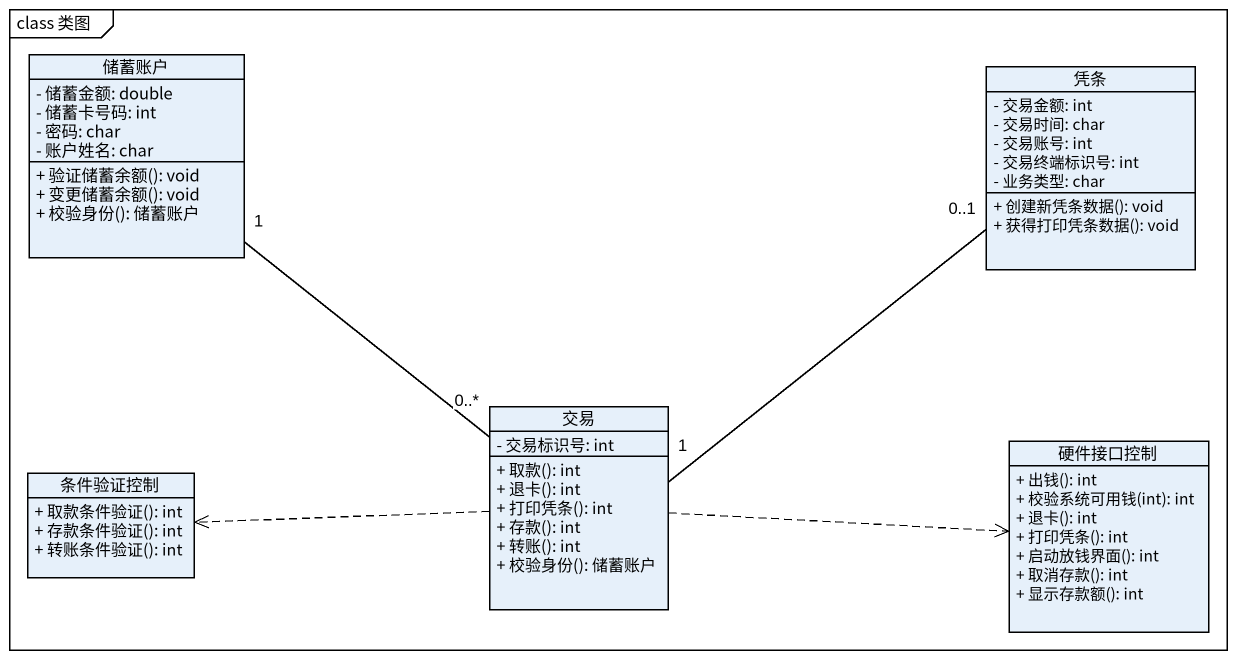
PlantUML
@startuml
mainframe class 类图
hide circle
hide empty members
skinparam classAttributeIconSize 0
class 储蓄账户 {
  - 储蓄金额: double
  - 储蓄卡号码: int
  - 密码: char
  - 账户姓名: char
  + 验证储蓄余额(): void
  + 变更储蓄余额(): void
  + 校验身份(): 储蓄账户
}
class 凭条 {
  - 交易金额: int
  - 交易时间: char
  - 交易账号: int
  - 交易终端标识号: int
  - 业务类型: char
  + 创建新凭条数据(): void
  + 获得打印凭条数据(): void
}
class 交易 {
  - 交易标识号: int
  + 取款(): int
  + 退卡(): int
  + 打印凭条(): int
  + 存款(): int
  + 转账(): int
  + 校验身份(): 储蓄账户
}
class 条件验证控制 {
  + 取款条件验证(): int
  + 存款条件验证(): int
  + 转账条件验证(): int
}
class 硬件接口控制 {
  + 出钱(): int
  + 校验系统可用钱(int): int
  + 退卡(): int
  + 打印凭条(): int
  + 启动放钱界面(): int
  + 取消存款(): int
  + 显示存款额(): int
}
储蓄账户 "1" -- "0..*" 交易
凭条 "0..1" -- "1" 交易
交易 .left.> 条件验证控制
交易 .right.> 硬件接口控制
@enduml
